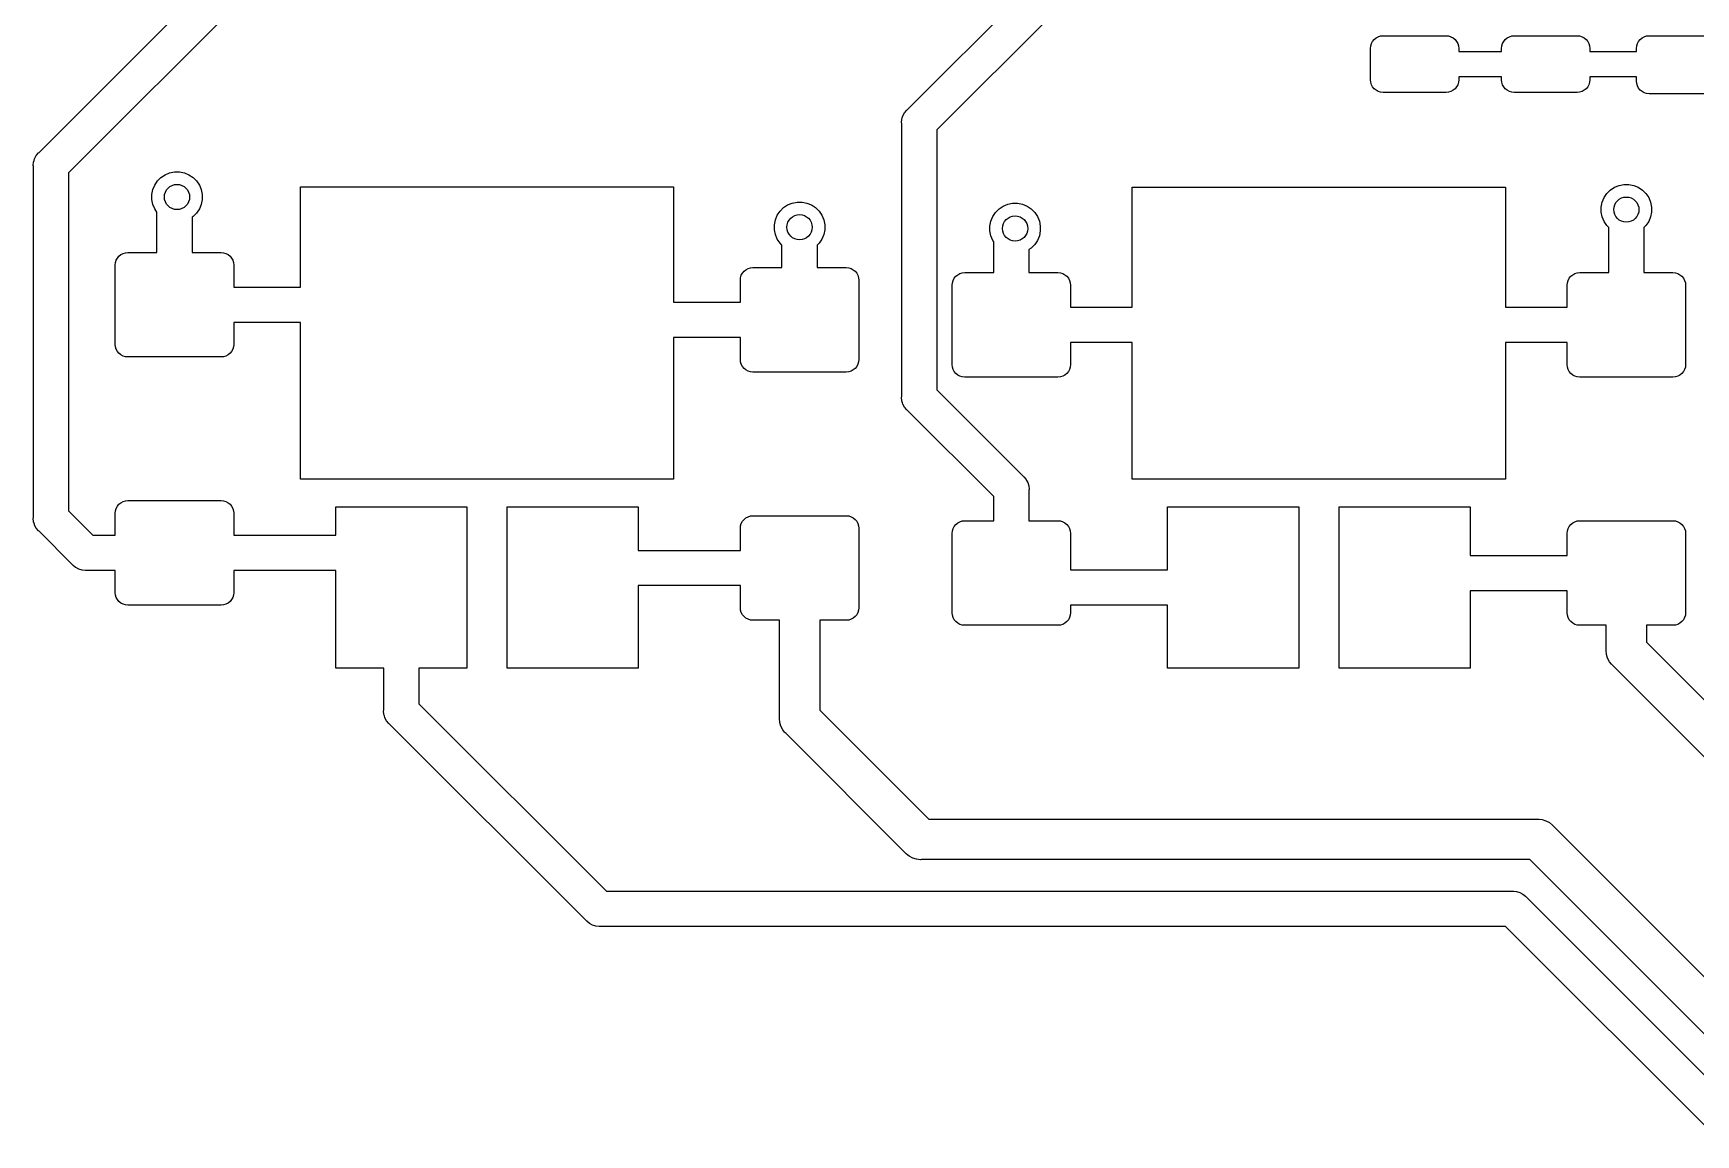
# Model space of a CAD drawing. Extents: x -3.6 to 94.4, y -84.3 to 13.7.
# Drawn here: x -3.6 to 29.38, y -84.11 to -62.25 of the extents above; entities that cross this region are included whole.
import ezdxf

# ---------------------------------------------------------------- set-up
doc = ezdxf.new("R2010")
doc.units = 0
doc.layers.add('BLACK', color=7, linetype='CONTINUOUS')

msp = doc.modelspace()

# ---------------------------------------------------------------- linework, layer by layer
at = {"layer": 'BLACK', "linetype": 'CONTINUOUS'}
for p, q in [((-3.48532, -64.6154), (3.1125, -58.0175)), ((3.69783, -58.4221), (-2.9, -65.02)), ((13.7397, -63.7654), (16.025, -61.48)), ((16.6103, -61.8846), (14.325, -64.17)), ((23.0361, -62.3421), (23.0793, -62.319)), ((23.0793, -62.319), (23.1262, -62.3048)), ((23.1262, -62.3048), (23.175, -62.3)), ((23.175, -62.3), (24.425, -62.3)), ((24.425, -62.3), (24.4738, -62.3048)), ((24.4738, -62.3048), (24.5207, -62.319)), ((24.5207, -62.319), (24.5639, -62.3421)), ((25.6361, -62.3421), (25.6793, -62.319)), ((25.6793, -62.319), (25.7262, -62.3048)), ((25.7262, -62.3048), (25.775, -62.3)), ((25.775, -62.3), (27.025, -62.3)), ((27.025, -62.3), (27.0738, -62.3048)), ((27.0738, -62.3048), (27.1207, -62.319)), ((27.1207, -62.319), (27.1639, -62.3421)), ((28.3111, -62.3421), (28.3543, -62.319)), ((28.3543, -62.319), (28.4012, -62.3048)), ((28.4012, -62.3048), (28.45, -62.3)), ((28.45, -62.3), (29.75, -62.3)), ((22.925, -62.55), (22.9298, -62.5012)), ((22.925, -63.175), (22.925, -62.55)), ((22.9298, -62.5012), (22.944, -62.4543)), ((22.944, -62.4543), (22.9671, -62.4111)), ((22.9671, -62.4111), (22.9982, -62.3732)), ((22.9982, -62.3732), (23.0361, -62.3421)), ((24.5639, -62.3421), (24.6018, -62.3732)), ((24.6018, -62.3732), (24.6329, -62.4111)), ((24.6329, -62.4111), (24.656, -62.4543)), ((24.656, -62.4543), (24.6702, -62.5012)), ((24.6702, -62.5012), (24.675, -62.55)), ((24.675, -62.55), (24.675, -62.6125)), ((24.675, -62.6125), (25.525, -62.6125)), ((25.525, -62.55), (25.5298, -62.5012)), ((25.525, -62.6125), (25.525, -62.55)), ((25.5298, -62.5012), (25.544, -62.4543)), ((25.544, -62.4543), (25.5671, -62.4111)), ((25.5671, -62.4111), (25.5982, -62.3732)), ((25.5982, -62.3732), (25.6361, -62.3421)), ((27.1639, -62.3421), (27.2018, -62.3732)), ((27.2018, -62.3732), (27.2329, -62.4111)), ((27.2329, -62.4111), (27.256, -62.4543)), ((27.256, -62.4543), (27.2702, -62.5012)), ((27.2702, -62.5012), (27.275, -62.55)), ((27.275, -62.55), (27.275, -62.6125)), ((27.275, -62.6125), (28.2, -62.6125)), ((28.2, -62.55), (28.2048, -62.5012)), ((28.2, -62.6125), (28.2, -62.55)), ((28.2048, -62.5012), (28.219, -62.4543)), ((28.219, -62.4543), (28.2421, -62.4111)), ((28.2421, -62.4111), (28.2732, -62.3732)), ((28.2732, -62.3732), (28.3111, -62.3421)), ((22.9298, -63.2238), (22.925, -63.175)), ((22.944, -63.2707), (22.9298, -63.2238)), ((22.9671, -63.3139), (22.944, -63.2707)), ((22.9982, -63.3518), (22.9671, -63.3139)), ((24.6329, -63.3139), (24.6018, -63.3518)), ((24.656, -63.2707), (24.6329, -63.3139)), ((24.6702, -63.2238), (24.656, -63.2707)), ((24.675, -63.175), (24.6702, -63.2238)), ((25.525, -63.1125), (24.675, -63.1125)), ((24.675, -63.1125), (24.675, -63.175)), ((25.525, -63.175), (25.525, -63.1125)), ((25.5298, -63.2238), (25.525, -63.175)), ((25.544, -63.2707), (25.5298, -63.2238)), ((25.5671, -63.3139), (25.544, -63.2707)), ((25.5982, -63.3518), (25.5671, -63.3139)), ((27.2329, -63.3139), (27.2018, -63.3518)), ((27.256, -63.2707), (27.2329, -63.3139)), ((27.2702, -63.2238), (27.256, -63.2707)), ((27.275, -63.175), (27.2702, -63.2238)), ((28.2, -63.1125), (27.275, -63.1125)), ((27.275, -63.1125), (27.275, -63.175)), ((28.2, -63.2), (28.2, -63.1125)), ((28.2048, -63.2488), (28.2, -63.2)), ((28.219, -63.2957), (28.2048, -63.2488)), ((28.2421, -63.3389), (28.219, -63.2957)), ((23.0361, -63.3829), (22.9982, -63.3518)), ((23.0793, -63.406), (23.0361, -63.3829)), ((23.1262, -63.4202), (23.0793, -63.406)), ((23.175, -63.425), (23.1262, -63.4202)), ((24.425, -63.425), (23.175, -63.425)), ((24.4738, -63.4202), (24.425, -63.425)), ((24.5207, -63.406), (24.4738, -63.4202)), ((24.5639, -63.3829), (24.5207, -63.406)), ((24.6018, -63.3518), (24.5639, -63.3829)), ((25.6361, -63.3829), (25.5982, -63.3518)), ((25.6793, -63.406), (25.6361, -63.3829)), ((25.7262, -63.4202), (25.6793, -63.406)), ((25.775, -63.425), (25.7262, -63.4202)), ((27.025, -63.425), (25.775, -63.425)), ((27.0738, -63.4202), (27.025, -63.425)), ((27.1207, -63.406), (27.0738, -63.4202)), ((27.1639, -63.3829), (27.1207, -63.406)), ((27.2018, -63.3518), (27.1639, -63.3829)), ((28.2732, -63.3768), (28.2421, -63.3389)), ((28.3111, -63.4079), (28.2732, -63.3768)), ((28.3543, -63.431), (28.3111, -63.4079)), ((28.4012, -63.4452), (28.3543, -63.431)), ((28.45, -63.45), (28.4012, -63.4452)), ((29.75, -63.45), (28.45, -63.45)), ((13.6233, -64.025), (13.6301, -63.9564)), ((13.6301, -63.9564), (13.6376, -63.9314)), ((13.6376, -63.9314), (13.6501, -63.8904)), ((13.6501, -63.8904), (13.6826, -63.8296)), ((13.6826, -63.8296), (13.7263, -63.7763)), ((13.7263, -63.7763), (13.7397, -63.7654)), ((13.625, -64.0422), (13.6233, -64.025)), ((13.625, -69.4578), (13.625, -64.0422)), ((14.325, -64.17), (14.325, -69.33)), ((-3.54242, -64.6796), (-3.49869, -64.6263)), ((-3.49869, -64.6263), (-3.48532, -64.6154)), ((-3.60169, -64.875), (-3.59493, -64.8064)), ((-3.6, -64.8922), (-3.60169, -64.875)), ((-3.6, -71.8578), (-3.6, -64.8922)), ((-3.59493, -64.8064), (-3.58541, -64.775)), ((-3.58541, -64.775), (-3.57492, -64.7404)), ((-3.57492, -64.7404), (-3.54242, -64.6796)), ((-2.9, -65.02), (-2.9, -71.73)), ((-1.23079, -65.3542), (-1.19309, -65.2632)), ((-1.19309, -65.2632), (-1.13837, -65.1813)), ((-1.13837, -65.1813), (-1.06873, -65.1116)), ((-1.06873, -65.1116), (-0.98684, -65.0569)), ((-0.98684, -65.0569), (-0.89585, -65.0192)), ((-0.89585, -65.0192), (-0.79925, -65)), ((-0.79925, -65), (-0.70075, -65)), ((-0.70075, -65), (-0.60415, -65.0192)), ((-0.60415, -65.0192), (-0.51316, -65.0569)), ((-0.51316, -65.0569), (-0.43127, -65.1116)), ((-0.43127, -65.1116), (-0.36162, -65.1813)), ((-0.36162, -65.1813), (-0.30691, -65.2632)), ((-0.30691, -65.2632), (-0.26921, -65.3542)), ((27.7632, -65.3069), (27.8542, -65.2692)), ((27.8542, -65.2692), (27.9508, -65.25)), ((27.9508, -65.25), (28.0492, -65.25)), ((28.0492, -65.25), (28.1458, -65.2692)), ((28.1458, -65.2692), (28.2368, -65.3069)), ((-1.25, -65.4508), (-1.23079, -65.3542)), ((-1.25, -65.5492), (-1.25, -65.4508)), ((-1.23079, -65.6458), (-1.25, -65.5492)), ((-0.26921, -65.3542), (-0.25, -65.4508)), ((-0.25, -65.5492), (-0.26921, -65.6458)), ((-0.25, -65.4508), (-0.25, -65.5492)), ((1.7, -67.2875), (1.7, -65.3)), ((1.7, -65.3), (9.1, -65.3)), ((9.1, -65.3), (9.1, -67.5875)), ((11.3632, -65.6569), (11.4542, -65.6192)), ((11.4542, -65.6192), (11.5508, -65.6)), ((11.5508, -65.6), (11.6492, -65.6)), ((11.6492, -65.6), (11.7458, -65.6192)), ((11.7458, -65.6192), (11.8368, -65.6569)), ((15.7292, -65.6442), (15.8258, -65.625)), ((15.8258, -65.625), (15.9242, -65.625)), ((15.9242, -65.625), (16.0208, -65.6442)), ((18.2, -67.6875), (18.2, -65.302)), ((18.2, -65.302), (25.6, -65.302)), ((25.6, -65.302), (25.6, -67.6875)), ((27.5, -65.7008), (27.5192, -65.6042)), ((27.5192, -65.6042), (27.5569, -65.5132)), ((27.5569, -65.5132), (27.6116, -65.4313)), ((27.6116, -65.4313), (27.6813, -65.3616)), ((27.6813, -65.3616), (27.7632, -65.3069)), ((28.2368, -65.3069), (28.3187, -65.3616)), ((28.3187, -65.3616), (28.3884, -65.4313)), ((28.3884, -65.4313), (28.4431, -65.5132)), ((28.4431, -65.5132), (28.4808, -65.6042)), ((28.4808, -65.6042), (28.5, -65.7008)), ((-1.19309, -65.7368), (-1.23079, -65.6458)), ((-1.15, -65.8013), (-1.19309, -65.7368)), ((-1.15, -66.6), (-1.15, -65.8013)), ((-0.43127, -65.8884), (-0.45, -65.9009)), ((-0.45, -65.9009), (-0.45, -66.6)), ((-0.36162, -65.8187), (-0.43127, -65.8884)), ((-0.30691, -65.7368), (-0.36162, -65.8187)), ((-0.26921, -65.6458), (-0.30691, -65.7368)), ((11.1, -66.0508), (11.1192, -65.9542)), ((11.1192, -65.9542), (11.1569, -65.8632)), ((11.1569, -65.8632), (11.2116, -65.7813)), ((11.2116, -65.7813), (11.2813, -65.7116)), ((11.2813, -65.7116), (11.3632, -65.6569)), ((11.8368, -65.6569), (11.9187, -65.7116)), ((11.9187, -65.7116), (11.9884, -65.7813)), ((11.9884, -65.7813), (12.0431, -65.8632)), ((12.0431, -65.8632), (12.0808, -65.9542)), ((12.0808, -65.9542), (12.1, -66.0508)), ((15.3942, -65.9792), (15.4319, -65.8882)), ((15.4319, -65.8882), (15.4866, -65.8063)), ((15.4866, -65.8063), (15.5563, -65.7366)), ((15.5563, -65.7366), (15.6382, -65.6819)), ((15.6382, -65.6819), (15.7292, -65.6442)), ((16.0208, -65.6442), (16.1118, -65.6819)), ((16.1118, -65.6819), (16.1937, -65.7366)), ((16.1937, -65.7366), (16.2634, -65.8063)), ((16.2634, -65.8063), (16.3181, -65.8882)), ((16.3181, -65.8882), (16.3558, -65.9792)), ((27.5, -65.7992), (27.5, -65.7008)), ((27.5192, -65.8958), (27.5, -65.7992)), ((27.5569, -65.9868), (27.5192, -65.8958)), ((28.4808, -65.8958), (28.4431, -65.9868)), ((28.5, -65.7992), (28.4808, -65.8958)), ((28.5, -65.7008), (28.5, -65.7992)), ((11.1, -66.1492), (11.1, -66.0508)), ((11.1192, -66.2458), (11.1, -66.1492)), ((11.1569, -66.3368), (11.1192, -66.2458)), ((12.0808, -66.2458), (12.0431, -66.3368)), ((12.1, -66.1492), (12.0808, -66.2458)), ((12.1, -66.0508), (12.1, -66.1492)), ((15.375, -66.0758), (15.3942, -65.9792)), ((15.375, -66.1742), (15.375, -66.0758)), ((15.3942, -66.2708), (15.375, -66.1742)), ((15.4319, -66.3618), (15.3942, -66.2708)), ((16.3558, -66.2708), (16.3181, -66.3618)), ((16.3558, -65.9792), (16.375, -66.0758)), ((16.375, -66.1742), (16.3558, -66.2708)), ((16.375, -66.0758), (16.375, -66.1742)), ((27.6116, -66.0687), (27.5569, -65.9868)), ((27.65, -66.1071), (27.6116, -66.0687)), ((27.65, -67), (27.65, -66.1071)), ((28.3884, -66.0687), (28.35, -66.1071)), ((28.35, -66.1071), (28.35, -67)), ((28.4431, -65.9868), (28.3884, -66.0687)), ((-1.82067, -66.619), (-1.77377, -66.6048)), ((-1.77377, -66.6048), (-1.725, -66.6)), ((-1.725, -66.6), (-1.15, -66.6)), ((-0.45, -66.6), (0.125, -66.6)), ((0.125, -66.6), (0.17377, -66.6048)), ((0.17377, -66.6048), (0.22067, -66.619)), ((11.2116, -66.4187), (11.1569, -66.3368)), ((11.25, -66.4571), (11.2116, -66.4187)), ((11.25, -66.9), (11.25, -66.4571)), ((11.9884, -66.4187), (11.95, -66.4571)), ((11.95, -66.4571), (11.95, -66.9)), ((12.0431, -66.3368), (11.9884, -66.4187)), ((15.45, -66.3889), (15.4319, -66.3618)), ((15.45, -67), (15.45, -66.3889)), ((16.1937, -66.5134), (16.15, -66.5426)), ((16.15, -66.5426), (16.15, -67)), ((16.2634, -66.4437), (16.1937, -66.5134)), ((16.3181, -66.3618), (16.2634, -66.4437)), ((-1.975, -66.85), (-1.9702, -66.8012)), ((-1.975, -68.425), (-1.975, -66.85)), ((-1.9702, -66.8012), (-1.95597, -66.7543)), ((-1.95597, -66.7543), (-1.93287, -66.7111)), ((-1.93287, -66.7111), (-1.90178, -66.6732)), ((-1.90178, -66.6732), (-1.86389, -66.6421)), ((-1.86389, -66.6421), (-1.82067, -66.619)), ((0.22067, -66.619), (0.26389, -66.6421)), ((0.26389, -66.6421), (0.30178, -66.6732)), ((0.30178, -66.6732), (0.33287, -66.7111)), ((0.33287, -66.7111), (0.35597, -66.7543)), ((0.35597, -66.7543), (0.3702, -66.8012)), ((0.3702, -66.8012), (0.375, -66.85)), ((0.375, -66.85), (0.375, -67.2875)), ((10.4982, -66.9732), (10.5361, -66.9421)), ((10.5361, -66.9421), (10.5793, -66.919)), ((10.5793, -66.919), (10.6262, -66.9048)), ((10.6262, -66.9048), (10.675, -66.9)), ((10.675, -66.9), (11.25, -66.9)), ((11.95, -66.9), (12.525, -66.9)), ((12.525, -66.9), (12.5738, -66.9048)), ((12.5738, -66.9048), (12.6207, -66.919)), ((12.6207, -66.919), (12.6639, -66.9421)), ((12.6639, -66.9421), (12.7018, -66.9732)), ((10.425, -67.15), (10.4298, -67.1012)), ((10.425, -67.5875), (10.425, -67.15)), ((10.4298, -67.1012), (10.444, -67.0543)), ((10.444, -67.0543), (10.4671, -67.0111)), ((10.4671, -67.0111), (10.4982, -66.9732)), ((12.7018, -66.9732), (12.7329, -67.0111)), ((12.7329, -67.0111), (12.756, -67.0543)), ((12.756, -67.0543), (12.7702, -67.1012)), ((12.7702, -67.1012), (12.775, -67.15)), ((12.775, -67.15), (12.775, -68.725)), ((14.625, -67.25), (14.6298, -67.2012)), ((14.625, -68.825), (14.625, -67.25)), ((14.6298, -67.2012), (14.644, -67.1543)), ((14.644, -67.1543), (14.6671, -67.1111)), ((14.6671, -67.1111), (14.6982, -67.0732)), ((14.6982, -67.0732), (14.7361, -67.0421)), ((14.7361, -67.0421), (14.7793, -67.019)), ((14.7793, -67.019), (14.8262, -67.0048)), ((14.8262, -67.0048), (14.875, -67)), ((14.875, -67), (15.45, -67)), ((16.15, -67), (16.725, -67)), ((16.725, -67), (16.7738, -67.0048)), ((16.7738, -67.0048), (16.8207, -67.019)), ((16.8207, -67.019), (16.8639, -67.0421)), ((16.8639, -67.0421), (16.9018, -67.0732)), ((16.9018, -67.0732), (16.9329, -67.1111)), ((16.9329, -67.1111), (16.956, -67.1543)), ((16.956, -67.1543), (16.9702, -67.2012)), ((16.9702, -67.2012), (16.975, -67.25)), ((16.975, -67.25), (16.975, -67.6875)), ((26.825, -67.25), (26.8298, -67.2012)), ((26.825, -67.6875), (26.825, -67.25)), ((26.8298, -67.2012), (26.844, -67.1543)), ((26.844, -67.1543), (26.8671, -67.1111)), ((26.8671, -67.1111), (26.8982, -67.0732)), ((26.8982, -67.0732), (26.9361, -67.0421)), ((26.9361, -67.0421), (26.9793, -67.019)), ((26.9793, -67.019), (27.0262, -67.0048)), ((27.0262, -67.0048), (27.075, -67)), ((27.075, -67), (27.65, -67)), ((28.35, -67), (28.925, -67)), ((28.925, -67), (28.9738, -67.0048)), ((28.9738, -67.0048), (29.0207, -67.019)), ((29.0207, -67.019), (29.0639, -67.0421)), ((29.0639, -67.0421), (29.1018, -67.0732)), ((29.1018, -67.0732), (29.1329, -67.1111)), ((29.1329, -67.1111), (29.156, -67.1543)), ((29.156, -67.1543), (29.1702, -67.2012)), ((29.1702, -67.2012), (29.175, -67.25)), ((29.175, -67.25), (29.175, -68.825)), ((0.375, -67.2875), (1.7, -67.2875)), ((9.1, -67.5875), (10.425, -67.5875)), ((16.975, -67.6875), (18.2, -67.6875)), ((25.6, -67.6875), (26.825, -67.6875)), ((1.7, -67.9875), (0.375, -67.9875)), ((0.375, -67.9875), (0.375, -68.425)), ((1.7, -71.1), (1.7, -67.9875)), ((-1.9702, -68.4738), (-1.975, -68.425)), ((-1.95597, -68.5207), (-1.9702, -68.4738)), ((-1.93287, -68.5639), (-1.95597, -68.5207)), ((-1.90178, -68.6018), (-1.93287, -68.5639)), ((0.33287, -68.5639), (0.30178, -68.6018)), ((0.35597, -68.5207), (0.33287, -68.5639)), ((0.3702, -68.4738), (0.35597, -68.5207)), ((0.375, -68.425), (0.3702, -68.4738)), ((10.425, -68.2875), (9.1, -68.2875)), ((9.1, -68.2875), (9.1, -71.1)), ((10.425, -68.725), (10.425, -68.2875)), ((18.2, -68.3875), (16.975, -68.3875)), ((16.975, -68.3875), (16.975, -68.825)), ((18.2, -71.102), (18.2, -68.3875)), ((26.825, -68.3875), (25.6, -68.3875)), ((25.6, -68.3875), (25.6, -71.102)), ((26.825, -68.825), (26.825, -68.3875)), ((-1.86389, -68.6329), (-1.90178, -68.6018)), ((-1.82067, -68.656), (-1.86389, -68.6329)), ((-1.77377, -68.6702), (-1.82067, -68.656)), ((-1.725, -68.675), (-1.77377, -68.6702)), ((0.125, -68.675), (-1.725, -68.675)), ((0.17377, -68.6702), (0.125, -68.675)), ((0.22067, -68.656), (0.17377, -68.6702)), ((0.26389, -68.6329), (0.22067, -68.656)), ((0.30178, -68.6018), (0.26389, -68.6329)), ((10.4298, -68.7738), (10.425, -68.725)), ((10.444, -68.8207), (10.4298, -68.7738)), ((10.4671, -68.8639), (10.444, -68.8207)), ((10.4982, -68.9018), (10.4671, -68.8639)), ((10.5361, -68.9329), (10.4982, -68.9018)), ((12.7018, -68.9018), (12.6639, -68.9329)), ((12.7329, -68.8639), (12.7018, -68.9018)), ((12.756, -68.8207), (12.7329, -68.8639)), ((12.7702, -68.7738), (12.756, -68.8207)), ((12.775, -68.725), (12.7702, -68.7738)), ((14.6298, -68.8738), (14.625, -68.825)), ((14.644, -68.9207), (14.6298, -68.8738)), ((14.6671, -68.9639), (14.644, -68.9207)), ((16.956, -68.9207), (16.9329, -68.9639)), ((16.9702, -68.8738), (16.956, -68.9207)), ((16.975, -68.825), (16.9702, -68.8738)), ((26.8298, -68.8738), (26.825, -68.825)), ((26.844, -68.9207), (26.8298, -68.8738)), ((26.8671, -68.9639), (26.844, -68.9207)), ((29.156, -68.9207), (29.1329, -68.9639)), ((29.1702, -68.8738), (29.156, -68.9207)), ((29.175, -68.825), (29.1702, -68.8738)), ((10.5793, -68.956), (10.5361, -68.9329)), ((10.6262, -68.9702), (10.5793, -68.956)), ((10.675, -68.975), (10.6262, -68.9702)), ((12.525, -68.975), (10.675, -68.975)), ((12.5738, -68.9702), (12.525, -68.975)), ((12.6207, -68.956), (12.5738, -68.9702)), ((12.6639, -68.9329), (12.6207, -68.956)), ((14.6982, -69.0018), (14.6671, -68.9639)), ((14.7361, -69.0329), (14.6982, -69.0018)), ((14.7793, -69.056), (14.7361, -69.0329)), ((14.8262, -69.0702), (14.7793, -69.056)), ((14.875, -69.075), (14.8262, -69.0702)), ((16.725, -69.075), (14.875, -69.075)), ((16.7738, -69.0702), (16.725, -69.075)), ((16.8207, -69.056), (16.7738, -69.0702)), ((16.8639, -69.0329), (16.8207, -69.056)), ((16.9018, -69.0018), (16.8639, -69.0329)), ((16.9329, -68.9639), (16.9018, -69.0018)), ((26.8982, -69.0018), (26.8671, -68.9639)), ((26.9361, -69.0329), (26.8982, -69.0018)), ((26.9793, -69.056), (26.9361, -69.0329)), ((27.0262, -69.0702), (26.9793, -69.056)), ((27.075, -69.075), (27.0262, -69.0702)), ((28.925, -69.075), (27.075, -69.075)), ((28.9738, -69.0702), (28.925, -69.075)), ((29.0207, -69.056), (28.9738, -69.0702)), ((29.0639, -69.0329), (29.0207, -69.056)), ((29.1018, -69.0018), (29.0639, -69.0329)), ((29.1329, -68.9639), (29.1018, -69.0018)), ((13.6233, -69.475), (13.625, -69.4578)), ((13.6301, -69.5436), (13.6233, -69.475)), ((13.6417, -69.5821), (13.6301, -69.5436)), ((13.6501, -69.6096), (13.6417, -69.5821)), ((14.325, -69.33), (16.0353, -71.0404)), ((13.6826, -69.6704), (13.6501, -69.6096)), ((13.7263, -69.7237), (13.6826, -69.6704)), ((13.7397, -69.7346), (13.7263, -69.7237)), ((15.45, -71.445), (13.7397, -69.7346)), ((9.1, -71.1), (1.7, -71.1)), ((16.0353, -71.0404), (16.0487, -71.0513)), ((16.0487, -71.0513), (16.0924, -71.1046)), ((16.0924, -71.1046), (16.1033, -71.125)), ((16.1033, -71.125), (16.1249, -71.1654)), ((16.1249, -71.1654), (16.1449, -71.2314)), ((16.1449, -71.2314), (16.1517, -71.3)), ((25.6, -71.102), (18.2, -71.102)), ((-1.86389, -71.5671), (-1.82067, -71.544)), ((-1.82067, -71.544), (-1.77377, -71.5298)), ((-1.77377, -71.5298), (-1.725, -71.525)), ((-1.725, -71.525), (0.125, -71.525)), ((0.125, -71.525), (0.17377, -71.5298)), ((0.17377, -71.5298), (0.22067, -71.544)), ((0.22067, -71.544), (0.26389, -71.5671)), ((15.45, -71.925), (15.45, -71.445)), ((16.1517, -71.3), (16.15, -71.3172)), ((16.15, -71.3172), (16.15, -71.925)), ((-3.60169, -71.875), (-3.6, -71.8578)), ((-3.59493, -71.9436), (-3.60169, -71.875)), ((-2.9, -71.73), (-2.41753, -72.2125)), ((-1.975, -71.775), (-1.9702, -71.7262)), ((-1.975, -72.2125), (-1.975, -71.775)), ((-1.9702, -71.7262), (-1.95597, -71.6793)), ((-1.95597, -71.6793), (-1.93287, -71.6361)), ((-1.93287, -71.6361), (-1.90178, -71.5982)), ((-1.90178, -71.5982), (-1.86389, -71.5671)), ((0.26389, -71.5671), (0.30178, -71.5982)), ((0.30178, -71.5982), (0.33287, -71.6361)), ((0.33287, -71.6361), (0.35597, -71.6793)), ((0.35597, -71.6793), (0.3702, -71.7262)), ((0.3702, -71.7262), (0.375, -71.775)), ((0.375, -71.775), (0.375, -72.2125)), ((2.4, -72.2125), (2.4, -71.648)), ((2.4, -71.648), (5, -71.648)), ((5, -71.648), (5, -74.848)), ((5.8, -74.848), (5.8, -71.648)), ((5.8, -71.648), (8.4, -71.648)), ((8.4, -71.648), (8.4, -72.5125)), ((10.4982, -71.8982), (10.5361, -71.8671)), ((10.5361, -71.8671), (10.5793, -71.844)), ((10.5793, -71.844), (10.6262, -71.8298)), ((10.6262, -71.8298), (10.675, -71.825)), ((10.675, -71.825), (12.525, -71.825)), ((12.525, -71.825), (12.5738, -71.8298)), ((12.5738, -71.8298), (12.6207, -71.844)), ((12.6207, -71.844), (12.6639, -71.8671)), ((12.6639, -71.8671), (12.7018, -71.8982)), ((18.9, -72.9), (18.9, -71.65)), ((18.9, -71.65), (21.5, -71.65)), ((21.5, -71.65), (21.5, -74.85)), ((22.3, -74.85), (22.3, -71.65)), ((22.3, -71.65), (24.9, -71.65)), ((24.9, -71.65), (24.9, -72.6125)), ((-3.57998, -71.9929), (-3.59493, -71.9436)), ((-3.57492, -72.0096), (-3.57998, -71.9929)), ((-3.54242, -72.0704), (-3.57492, -72.0096)), ((-3.49868, -72.1237), (-3.54242, -72.0704)), ((-3.48532, -72.1346), (-3.49868, -72.1237)), ((-2.82215, -72.7978), (-3.48532, -72.1346)), ((-2.41753, -72.2125), (-1.975, -72.2125)), ((0.375, -72.2125), (2.4, -72.2125)), ((10.425, -72.075), (10.4298, -72.0262)), ((10.425, -72.5125), (10.425, -72.075)), ((10.4298, -72.0262), (10.444, -71.9793)), ((10.444, -71.9793), (10.4671, -71.9361)), ((10.4671, -71.9361), (10.4982, -71.8982)), ((12.7018, -71.8982), (12.7329, -71.9361)), ((12.7329, -71.9361), (12.756, -71.9793)), ((12.756, -71.9793), (12.7702, -72.0262)), ((12.7702, -72.0262), (12.775, -72.075)), ((12.775, -72.075), (12.775, -73.65)), ((14.625, -72.175), (14.6298, -72.1262)), ((14.625, -73.75), (14.625, -72.175)), ((14.6298, -72.1262), (14.644, -72.0793)), ((14.644, -72.0793), (14.6671, -72.0361)), ((14.6671, -72.0361), (14.6982, -71.9982)), ((14.6982, -71.9982), (14.7361, -71.9671)), ((14.7361, -71.9671), (14.7793, -71.944)), ((14.7793, -71.944), (14.8262, -71.9298)), ((14.8262, -71.9298), (14.875, -71.925)), ((14.875, -71.925), (15.45, -71.925)), ((16.15, -71.925), (16.725, -71.925)), ((16.725, -71.925), (16.7738, -71.9298)), ((16.7738, -71.9298), (16.8207, -71.944)), ((16.8207, -71.944), (16.8639, -71.9671)), ((16.8639, -71.9671), (16.9018, -71.9982)), ((16.9018, -71.9982), (16.9329, -72.0361)), ((16.9329, -72.0361), (16.956, -72.0793)), ((16.956, -72.0793), (16.9702, -72.1262)), ((16.9702, -72.1262), (16.975, -72.175)), ((16.975, -72.175), (16.975, -72.9)), ((26.825, -72.175), (26.8298, -72.1262)), ((26.825, -72.6125), (26.825, -72.175)), ((26.8298, -72.1262), (26.844, -72.0793)), ((26.844, -72.0793), (26.8671, -72.0361)), ((26.8671, -72.0361), (26.8982, -71.9982)), ((26.8982, -71.9982), (26.9361, -71.9671)), ((26.9361, -71.9671), (26.9793, -71.944)), ((26.9793, -71.944), (27.0262, -71.9298)), ((27.0262, -71.9298), (27.075, -71.925)), ((27.075, -71.925), (28.925, -71.925)), ((28.925, -71.925), (28.9738, -71.9298)), ((28.9738, -71.9298), (29.0207, -71.944)), ((29.0207, -71.944), (29.0639, -71.9671)), ((29.0639, -71.9671), (29.1018, -71.9982)), ((29.1018, -71.9982), (29.1329, -72.0361)), ((29.1329, -72.0361), (29.156, -72.0793)), ((29.156, -72.0793), (29.1702, -72.1262)), ((29.1702, -72.1262), (29.175, -72.175)), ((29.175, -72.175), (29.175, -73.75)), ((8.4, -72.5125), (10.425, -72.5125)), ((-2.81119, -72.8112), (-2.82215, -72.7978)), ((-2.76239, -72.8512), (-2.81119, -72.8112)), ((-2.75789, -72.8549), (-2.76239, -72.8512)), ((-2.69709, -72.8874), (-2.75789, -72.8549)), ((24.9, -72.6125), (26.825, -72.6125)), ((-2.63111, -72.9074), (-2.69709, -72.8874)), ((-2.5625, -72.9142), (-2.63111, -72.9074)), ((-2.54531, -72.9125), (-2.5625, -72.9142)), ((-1.975, -72.9125), (-2.54531, -72.9125)), ((-1.975, -73.35), (-1.975, -72.9125)), ((2.4, -72.9125), (0.375, -72.9125)), ((0.375, -72.9125), (0.375, -73.35)), ((2.4, -74.848), (2.4, -72.9125)), ((16.975, -72.9), (18.9, -72.9)), ((-1.9702, -73.3988), (-1.975, -73.35)), ((-1.95597, -73.4457), (-1.9702, -73.3988)), ((-1.93287, -73.4889), (-1.95597, -73.4457)), ((-1.90178, -73.5268), (-1.93287, -73.4889)), ((-1.86389, -73.5579), (-1.90178, -73.5268)), ((0.30178, -73.5268), (0.26389, -73.5579)), ((0.33287, -73.4889), (0.30178, -73.5268)), ((0.35597, -73.4457), (0.33287, -73.4889)), ((0.3702, -73.3988), (0.35597, -73.4457)), ((0.375, -73.35), (0.3702, -73.3988)), ((10.425, -73.2125), (8.4, -73.2125)), ((8.4, -73.2125), (8.4, -74.848)), ((10.425, -73.65), (10.425, -73.2125)), ((26.825, -73.3125), (24.9, -73.3125)), ((24.9, -73.3125), (24.9, -74.85)), ((26.825, -73.75), (26.825, -73.3125)), ((-1.82067, -73.581), (-1.86389, -73.5579)), ((-1.77377, -73.5952), (-1.82067, -73.581)), ((-1.725, -73.6), (-1.77377, -73.5952)), ((0.125, -73.6), (-1.725, -73.6)), ((0.17377, -73.5952), (0.125, -73.6)), ((0.22067, -73.581), (0.17377, -73.5952)), ((0.26389, -73.5579), (0.22067, -73.581)), ((10.4298, -73.6988), (10.425, -73.65)), ((10.444, -73.7457), (10.4298, -73.6988)), ((10.4671, -73.7889), (10.444, -73.7457)), ((10.4982, -73.8268), (10.4671, -73.7889)), ((10.5361, -73.8579), (10.4982, -73.8268)), ((10.5793, -73.881), (10.5361, -73.8579)), ((12.6639, -73.8579), (12.6207, -73.881)), ((12.7018, -73.8268), (12.6639, -73.8579)), ((12.7329, -73.7889), (12.7018, -73.8268)), ((12.756, -73.7457), (12.7329, -73.7889)), ((12.7702, -73.6988), (12.756, -73.7457)), ((12.775, -73.65), (12.7702, -73.6988)), ((14.6298, -73.7988), (14.625, -73.75)), ((14.644, -73.8457), (14.6298, -73.7988)), ((14.6671, -73.8889), (14.644, -73.8457)), ((16.956, -73.8457), (16.9329, -73.8889)), ((16.9702, -73.7988), (16.956, -73.8457)), ((16.975, -73.75), (16.9702, -73.7988)), ((18.9, -73.6), (16.975, -73.6)), ((16.975, -73.6), (16.975, -73.75)), ((18.9, -74.85), (18.9, -73.6)), ((26.8298, -73.7988), (26.825, -73.75)), ((26.844, -73.8457), (26.8298, -73.7988)), ((26.8671, -73.8889), (26.844, -73.8457)), ((29.156, -73.8457), (29.1329, -73.8889)), ((29.1702, -73.7988), (29.156, -73.8457)), ((29.175, -73.75), (29.1702, -73.7988)), ((10.6262, -73.8952), (10.5793, -73.881)), ((10.675, -73.9), (10.6262, -73.8952)), ((11.2, -73.9), (10.675, -73.9)), ((11.2, -75.8303), (11.2, -73.9)), ((12.525, -73.9), (12, -73.9)), ((12, -73.9), (12, -75.6843)), ((12.5738, -73.8952), (12.525, -73.9)), ((12.6207, -73.881), (12.5738, -73.8952)), ((14.6982, -73.9268), (14.6671, -73.8889)), ((14.7361, -73.9579), (14.6982, -73.9268)), ((14.7793, -73.981), (14.7361, -73.9579)), ((14.8262, -73.9952), (14.7793, -73.981)), ((14.875, -74), (14.8262, -73.9952)), ((16.725, -74), (14.875, -74)), ((16.7738, -73.9952), (16.725, -74)), ((16.8207, -73.981), (16.7738, -73.9952)), ((16.8639, -73.9579), (16.8207, -73.981)), ((16.9018, -73.9268), (16.8639, -73.9579)), ((16.9329, -73.8889), (16.9018, -73.9268)), ((26.8982, -73.9268), (26.8671, -73.8889)), ((26.9361, -73.9579), (26.8982, -73.9268)), ((26.9793, -73.981), (26.9361, -73.9579)), ((27.0262, -73.9952), (26.9793, -73.981)), ((27.075, -74), (27.0262, -73.9952)), ((27.6, -74), (27.075, -74)), ((27.6, -74.4803), (27.6, -74)), ((28.925, -74), (28.4, -74)), ((28.4, -74), (28.4, -74.3343)), ((28.9738, -73.9952), (28.925, -74)), ((29.0207, -73.981), (28.9738, -73.9952)), ((29.0639, -73.9579), (29.0207, -73.981)), ((29.1018, -73.9268), (29.0639, -73.9579)), ((29.1329, -73.8889), (29.1018, -73.9268)), ((27.5981, -74.5), (27.6, -74.4803)), ((27.6058, -74.5784), (27.5981, -74.5)), ((28.4, -74.3343), (30.0407, -75.975)), ((3.35, -74.848), (2.4, -74.848)), ((3.35, -75.6828), (3.35, -74.848)), ((5, -74.848), (4.05, -74.848)), ((4.05, -74.848), (4.05, -75.555)), ((8.4, -74.848), (5.8, -74.848)), ((21.5, -74.85), (18.9, -74.85)), ((24.9, -74.85), (22.3, -74.85)), ((27.6287, -74.6538), (27.6058, -74.5784)), ((27.6658, -74.7233), (27.6287, -74.6538)), ((27.7033, -74.7689), (27.6658, -74.7233)), ((27.7033, -74.769), (27.7033, -74.7689)), ((27.7158, -74.7842), (27.7033, -74.769)), ((27.731, -74.7967), (27.7158, -74.7842)), ((29.5783, -76.6439), (27.731, -74.7967)), ((3.34831, -75.7), (3.35, -75.6828)), ((3.35506, -75.7686), (3.34831, -75.7)), ((3.36429, -75.799), (3.35506, -75.7686)), ((3.37508, -75.8346), (3.36429, -75.799)), ((3.40758, -75.8954), (3.37508, -75.8346)), ((4.05, -75.555), (7.76997, -79.275)), ((11.1981, -75.85), (11.2, -75.8303)), ((11.2058, -75.9284), (11.1981, -75.85)), ((12, -75.6843), (14.1657, -77.85)), ((3.45132, -75.9487), (3.40758, -75.8954)), ((3.46468, -75.9596), (3.45132, -75.9487)), ((7.36536, -79.8603), (3.46468, -75.9596)), ((11.2287, -76.0038), (11.2058, -75.9284)), ((11.2658, -76.0733), (11.2287, -76.0038)), ((11.3033, -76.1189), (11.2658, -76.0733)), ((11.3033, -76.119), (11.3033, -76.1189)), ((11.3158, -76.1342), (11.3033, -76.119)), ((11.331, -76.1467), (11.3158, -76.1342)), ((13.7033, -78.5189), (11.331, -76.1467)), ((14.1657, -77.85), (26.2304, -77.85)), ((26.2304, -77.85), (26.25, -77.8481)), ((26.25, -77.8481), (26.2696, -77.85)), ((26.2696, -77.85), (26.2696, -77.85)), ((26.2696, -77.85), (26.3284, -77.8558)), ((26.3284, -77.8558), (26.4038, -77.8787)), ((26.4038, -77.8787), (26.4733, -77.9158)), ((26.4733, -77.9158), (26.5342, -77.9658)), ((26.5342, -77.9658), (26.5467, -77.981)), ((26.5467, -77.981), (31.0407, -82.475)), ((13.7158, -78.5342), (13.7033, -78.5189)), ((13.7503, -78.5625), (13.7158, -78.5342)), ((13.7767, -78.5842), (13.7503, -78.5625)), ((13.8462, -78.6213), (13.7767, -78.5842)), ((13.9216, -78.6442), (13.8462, -78.6213)), ((14, -78.6519), (13.9216, -78.6442)), ((14.0196, -78.65), (14, -78.6519)), ((26.0843, -78.65), (14.0196, -78.65)), ((30.5783, -83.1439), (26.0843, -78.65)), ((7.76997, -79.275), (25.7328, -79.275)), ((25.7328, -79.275), (25.75, -79.2733)), ((25.75, -79.2733), (25.7672, -79.275)), ((25.7672, -79.275), (25.7672, -79.275)), ((25.7672, -79.275), (25.8186, -79.2801)), ((25.8186, -79.2801), (25.8846, -79.3001)), ((25.8846, -79.3001), (25.9454, -79.3326)), ((25.9454, -79.3326), (25.9987, -79.3763)), ((25.9987, -79.3763), (26.0097, -79.3897)), ((26.0097, -79.3897), (30.145, -83.525)), ((7.37631, -79.8737), (7.36536, -79.8603)), ((7.42961, -79.9174), (7.37631, -79.8737)), ((7.49041, -79.9499), (7.42961, -79.9174)), ((7.53637, -79.9639), (7.49041, -79.9499)), ((7.55639, -79.9699), (7.53637, -79.9639)), ((7.625, -79.9767), (7.55639, -79.9699)), ((7.64219, -79.975), (7.625, -79.9767)), ((25.605, -79.975), (7.64219, -79.975)), ((29.7404, -84.1103), (25.605, -79.975))]:
    msp.add_line(p, q, dxfattribs=at)
at = {"layer": 'BLACK'}
for centre in [(-0.75, -65.5), (28, -65.75), (11.6, -66.1), (15.875, -66.125)]:
    msp.add_circle(centre, 0.25, dxfattribs=at)

doc.saveas('drawing.dxf')
